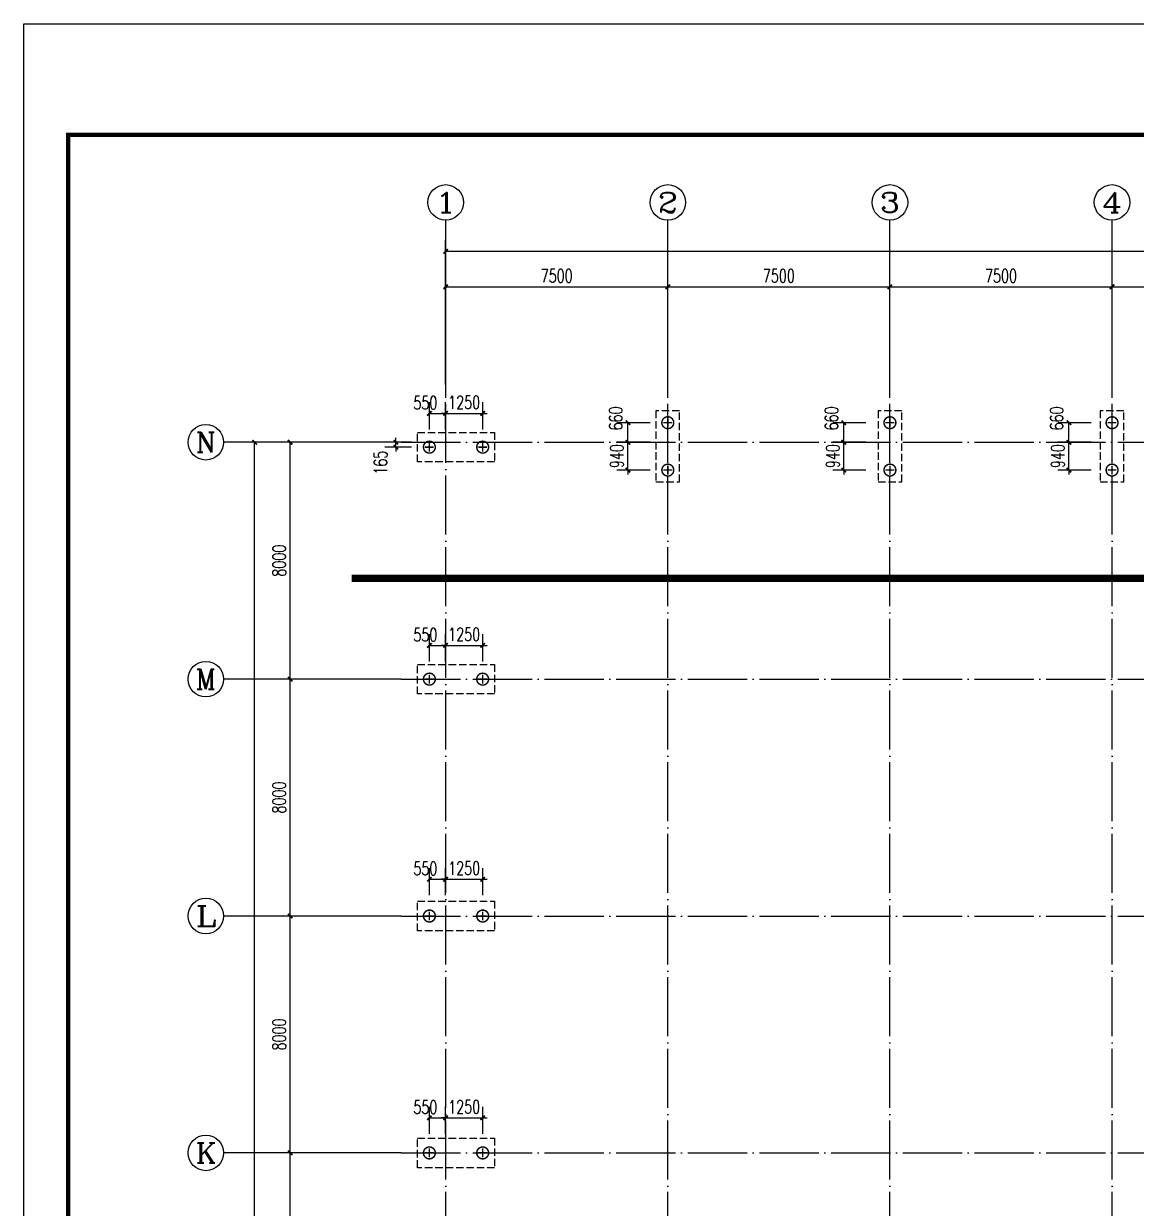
# Model space of a CAD drawing. Extents: x 14475413 to 15955882, y -732572 to -282951.
# Drawn here: x 14558155 to 14595721, y -506607 to -466600 of the extents above; entities that cross this region are included whole.
import ezdxf
from ezdxf.enums import TextEntityAlignment as Align

# ---------------------------------------------------------------- set-up
doc = ezdxf.new("R2010")
doc.units = 0
doc.header["$LTSCALE"] = 1000
doc.header["$MEASUREMENT"] = 0
for name, pattern in [('DASH', [0.35, 0.25, -0.1]), ('DOTE', [2.42, 2, -0.2, 0.02, -0.2]), ('Z', [36, 30, -2.5, 1, -2.5])]:
    doc.linetypes.add(name, pattern=pattern)
for name, color, linetype in [('1507', 6, 'Continuous'), ('3T_WOOD', 21, 'Continuous'), ('AXIS', 3, 'Continuous'), ('AXIS_TEXT', 7, 'Continuous'), ('DOTE', 1, 'DOTE'), ('GRID', 253, 'Z'), ('PUB_DIM', 3, 'Continuous'), ('TK', 4, 'Continuous')]:
    doc.layers.add(name, color=color, linetype=linetype)
doc.styles.add('_TCH_AXIS', font='COMPLEX', dxfattribs={"bigfont": 'GBCBIG'})
doc.styles.add('_TCH_DIM_T3', font='SIMPLEX', dxfattribs={"width": 0.705882, "bigfont": 'GBCBIG'})
doc.styles.add('COMPLEX', font='COMPLEX')
doc.dimstyles.new('_TCH_ARCH&&150', dxfattribs={"dimtxt": 446.25, "dimasz": 150, "dimexe": 375, "dimexo": 450, "dimgap": 150, "dimtad": 1, "dimdec": 0, "dimzin": 0, "dimdsep": 46, "dimtxsty": '_TCH_DIM_T3', "dimblk": 'ARCHTICK', "dimcen": 0.09, "dimclrt": 7, "dimazin": 2, "dimtfac": 1, "dimtdec": 0, "dimtix": 1, "dimtmove": 2, "dimatfit": 3, "dimfxl": 0, "dimtolj": 1, "dimtzin": 0, "dimarcsym": 0})

# ---------------------------------------------------------------- blocks, each defined once
blk = doc.blocks.new('GeYuanFrame_40637263', base_point=(20.09, 4.53))
at = {"layer": 'TK'}
blk.add_lwpolyline([(20.09, 4.53), (20.09, 598.53), (1071.09, 598.53), (1071.09, 4.53)], close=True, dxfattribs=at)
at = {"layer": 'TK', "const_width": 1}
blk.add_lwpolyline([(45.09, 588.53), (1061.09, 588.53), (1061.09, 14.53), (45.09, 14.53)], close=True, dxfattribs=at)
blk = doc.blocks.new('_AXISO')
blk.add_circle((0, 0), 0.5)
at = {"layer": 'AXIS_TEXT', "style": 'COMPLEX', "width": 1.041667}
blk.add_attdef('A', text='', height=0.56, dxfattribs=at).set_placement((-0.25, -0.28), (0.25, -0.28), align=Align.FIT)
blk = doc.blocks.new('_ArchTick')
at = {"color": 0, "linetype": 'ByBlock', "const_width": 0.4}
blk.add_lwpolyline([(-0.5, -0.5), (0.5, 0.5)], dxfattribs=at)
blk = doc.blocks.new('*D1550')
at = {"layer": 'AXIS', "color": 0, "lineweight": -2}
for p, q in [((14570452, -480736), (14565577, -480736)), ((14565952, -576736), (14565952, -480736)), ((14570452, -576736), (14565577, -576736))]:
    blk.add_line(p, q, dxfattribs=at)
at = {"layer": 'Defpoints', "color": 0}
for p in [(14565952, -480736), (14570902, -480736), (14570902, -576736)]:
    blk.add_point(p, dxfattribs=at)
at = {"layer": 'AXIS', "color": 0, "lineweight": -2, "xscale": 150, "yscale": 150, "zscale": 150}
for p, rotation in [((14565952, -480736), 90), ((14565952, -576736), 270)]:
    blk.add_blockref('_ArchTick', p, dxfattribs=dict(at, rotation=rotation))
at = {"layer": 'AXIS', "color": 7, "insert": (14565579, -528736), "char_height": 446.2, "attachment_point": 5, "rotation": 90, "style": '_TCH_DIM_T3'}
blk.add_mtext('\\A1;96000', dxfattribs=at)
blk = doc.blocks.new('*D1559')
at = {"layer": 'AXIS', "color": 0, "lineweight": -2}
for p, q in [((14570452, -504736), (14566777, -504736)), ((14567152, -512736), (14567152, -504736)), ((14570452, -512736), (14566777, -512736))]:
    blk.add_line(p, q, dxfattribs=at)
at = {"layer": 'Defpoints', "color": 0}
for p in [(14567152, -504736), (14570902, -504736), (14570902, -512736)]:
    blk.add_point(p, dxfattribs=at)
at = {"layer": 'AXIS', "color": 0, "lineweight": -2, "xscale": 150, "yscale": 150, "zscale": 150}
for p, rotation in [((14567152, -504736), 90), ((14567152, -512736), 270)]:
    blk.add_blockref('_ArchTick', p, dxfattribs=dict(at, rotation=rotation))
at = {"layer": 'AXIS', "color": 7, "insert": (14566779, -508736), "char_height": 446.2, "attachment_point": 5, "rotation": 90, "style": '_TCH_DIM_T3'}
blk.add_mtext('\\A1;8000', dxfattribs=at)
blk = doc.blocks.new('*D1560')
at = {"layer": 'AXIS', "color": 0, "lineweight": -2}
for p, q in [((14570452, -496736), (14566777, -496736)), ((14567152, -504736), (14567152, -496736)), ((14570452, -504736), (14566777, -504736))]:
    blk.add_line(p, q, dxfattribs=at)
at = {"layer": 'Defpoints', "color": 0}
for p in [(14567152, -496736), (14570902, -496736), (14570902, -504736)]:
    blk.add_point(p, dxfattribs=at)
at = {"layer": 'AXIS', "color": 0, "lineweight": -2, "xscale": 150, "yscale": 150, "zscale": 150}
for p, rotation in [((14567152, -496736), 90), ((14567152, -504736), 270)]:
    blk.add_blockref('_ArchTick', p, dxfattribs=dict(at, rotation=rotation))
at = {"layer": 'AXIS', "color": 7, "insert": (14566779, -500736), "char_height": 446.2, "attachment_point": 5, "rotation": 90, "style": '_TCH_DIM_T3'}
blk.add_mtext('\\A1;8000', dxfattribs=at)
blk = doc.blocks.new('*D1561')
at = {"layer": 'AXIS', "color": 0, "lineweight": -2}
for p, q in [((14570452, -488736), (14566777, -488736)), ((14567152, -496736), (14567152, -488736)), ((14570452, -496736), (14566777, -496736))]:
    blk.add_line(p, q, dxfattribs=at)
at = {"layer": 'Defpoints', "color": 0}
for p in [(14567152, -488736), (14570902, -488736), (14570902, -496736)]:
    blk.add_point(p, dxfattribs=at)
at = {"layer": 'AXIS', "color": 0, "lineweight": -2, "xscale": 150, "yscale": 150, "zscale": 150}
for p, rotation in [((14567152, -488736), 90), ((14567152, -496736), 270)]:
    blk.add_blockref('_ArchTick', p, dxfattribs=dict(at, rotation=rotation))
at = {"layer": 'AXIS', "color": 7, "insert": (14566779, -492736), "char_height": 446.2, "attachment_point": 5, "rotation": 90, "style": '_TCH_DIM_T3'}
blk.add_mtext('\\A1;8000', dxfattribs=at)
blk = doc.blocks.new('*D1562')
at = {"layer": 'AXIS', "color": 0, "lineweight": -2}
for p, q in [((14570452, -480736), (14566777, -480736)), ((14567152, -488736), (14567152, -480736)), ((14570452, -488736), (14566777, -488736))]:
    blk.add_line(p, q, dxfattribs=at)
at = {"layer": 'Defpoints', "color": 0}
for p in [(14567152, -480736), (14570902, -480736), (14570902, -488736)]:
    blk.add_point(p, dxfattribs=at)
at = {"layer": 'AXIS', "color": 0, "lineweight": -2, "xscale": 150, "yscale": 150, "zscale": 150}
for p, rotation in [((14567152, -480736), 90), ((14567152, -488736), 270)]:
    blk.add_blockref('_ArchTick', p, dxfattribs=dict(at, rotation=rotation))
at = {"layer": 'AXIS', "color": 7, "insert": (14566779, -484736), "char_height": 446.2, "attachment_point": 5, "rotation": 90, "style": '_TCH_DIM_T3'}
blk.add_mtext('\\A1;8000', dxfattribs=at)
blk = doc.blocks.new('*D1585')
at = {"layer": 'AXIS', "color": 0, "lineweight": -2}
for p, q in [((14572402, -478786), (14572402, -473911)), ((14632402, -478786), (14632402, -473911)), ((14572402, -474286), (14632402, -474286))]:
    blk.add_line(p, q, dxfattribs=at)
at = {"layer": 'Defpoints', "color": 0}
for p in [(14632402, -474286), (14572402, -479236), (14632402, -479236)]:
    blk.add_point(p, dxfattribs=at)
at = {"layer": 'AXIS', "color": 0, "lineweight": -2, "xscale": 150, "yscale": 150, "zscale": 150, "rotation": 180}
blk.add_blockref('_ArchTick', (14572402, -474286), dxfattribs=at)
at = {"layer": 'AXIS', "color": 0, "lineweight": -2, "xscale": 150, "yscale": 150, "zscale": 150}
blk.add_blockref('_ArchTick', (14632402, -474286), dxfattribs=at)
at = {"layer": 'AXIS', "color": 7, "insert": (14602402, -473913), "char_height": 446.2, "attachment_point": 5, "style": '_TCH_DIM_T3'}
blk.add_mtext('\\A1;60000', dxfattribs=at)
blk = doc.blocks.new('*D1586')
at = {"layer": 'AXIS', "color": 0, "lineweight": -2}
for p, q in [((14572402, -478786), (14572402, -475111)), ((14579902, -478786), (14579902, -475111)), ((14572402, -475486), (14579902, -475486))]:
    blk.add_line(p, q, dxfattribs=at)
at = {"layer": 'Defpoints', "color": 0}
for p in [(14579902, -475486), (14572402, -479236), (14579902, -479236)]:
    blk.add_point(p, dxfattribs=at)
at = {"layer": 'AXIS', "color": 0, "lineweight": -2, "xscale": 150, "yscale": 150, "zscale": 150, "rotation": 180}
blk.add_blockref('_ArchTick', (14572402, -475486), dxfattribs=at)
at = {"layer": 'AXIS', "color": 0, "lineweight": -2, "xscale": 150, "yscale": 150, "zscale": 150}
blk.add_blockref('_ArchTick', (14579902, -475486), dxfattribs=at)
at = {"layer": 'AXIS', "color": 7, "insert": (14576152, -475113), "char_height": 446.2, "attachment_point": 5, "style": '_TCH_DIM_T3'}
blk.add_mtext('\\A1;7500', dxfattribs=at)
blk = doc.blocks.new('*D1587')
at = {"layer": 'AXIS', "color": 0, "lineweight": -2}
for p, q in [((14579902, -478786), (14579902, -475111)), ((14587402, -478786), (14587402, -475111)), ((14579902, -475486), (14587402, -475486))]:
    blk.add_line(p, q, dxfattribs=at)
at = {"layer": 'Defpoints', "color": 0}
for p in [(14587402, -475486), (14579902, -479236), (14587402, -479236)]:
    blk.add_point(p, dxfattribs=at)
at = {"layer": 'AXIS', "color": 0, "lineweight": -2, "xscale": 150, "yscale": 150, "zscale": 150, "rotation": 180}
blk.add_blockref('_ArchTick', (14579902, -475486), dxfattribs=at)
at = {"layer": 'AXIS', "color": 0, "lineweight": -2, "xscale": 150, "yscale": 150, "zscale": 150}
blk.add_blockref('_ArchTick', (14587402, -475486), dxfattribs=at)
at = {"layer": 'AXIS', "color": 7, "insert": (14583652, -475113), "char_height": 446.2, "attachment_point": 5, "style": '_TCH_DIM_T3'}
blk.add_mtext('\\A1;7500', dxfattribs=at)
blk = doc.blocks.new('*D1588')
at = {"layer": 'AXIS', "color": 0, "lineweight": -2}
for p, q in [((14587402, -478786), (14587402, -475111)), ((14594902, -478786), (14594902, -475111)), ((14587402, -475486), (14594902, -475486))]:
    blk.add_line(p, q, dxfattribs=at)
at = {"layer": 'Defpoints', "color": 0}
for p in [(14594902, -475486), (14587402, -479236), (14594902, -479236)]:
    blk.add_point(p, dxfattribs=at)
at = {"layer": 'AXIS', "color": 0, "lineweight": -2, "xscale": 150, "yscale": 150, "zscale": 150, "rotation": 180}
blk.add_blockref('_ArchTick', (14587402, -475486), dxfattribs=at)
at = {"layer": 'AXIS', "color": 0, "lineweight": -2, "xscale": 150, "yscale": 150, "zscale": 150}
blk.add_blockref('_ArchTick', (14594902, -475486), dxfattribs=at)
at = {"layer": 'AXIS', "color": 7, "insert": (14591152, -475113), "char_height": 446.2, "attachment_point": 5, "style": '_TCH_DIM_T3'}
blk.add_mtext('\\A1;7500', dxfattribs=at)
blk = doc.blocks.new('*D1589')
at = {"layer": 'AXIS', "color": 0, "lineweight": -2}
for p, q in [((14594902, -478786), (14594902, -475111)), ((14602402, -478786), (14602402, -475111)), ((14594902, -475486), (14602402, -475486))]:
    blk.add_line(p, q, dxfattribs=at)
at = {"layer": 'Defpoints', "color": 0}
for p in [(14602402, -475486), (14594902, -479236), (14602402, -479236)]:
    blk.add_point(p, dxfattribs=at)
at = {"layer": 'AXIS', "color": 0, "lineweight": -2, "xscale": 150, "yscale": 150, "zscale": 150, "rotation": 180}
blk.add_blockref('_ArchTick', (14594902, -475486), dxfattribs=at)
at = {"layer": 'AXIS', "color": 0, "lineweight": -2, "xscale": 150, "yscale": 150, "zscale": 150}
blk.add_blockref('_ArchTick', (14602402, -475486), dxfattribs=at)
at = {"layer": 'AXIS', "color": 7, "insert": (14598652, -475113), "char_height": 446.2, "attachment_point": 5, "style": '_TCH_DIM_T3'}
blk.add_mtext('\\A1;7500', dxfattribs=at)
blk = doc.blocks.new('*D1594')
at = {"layer": 'Defpoints', "color": 0}
for p in [(14572402, -479761), (14571852, -480751), (14572402, -480751)]:
    blk.add_point(p, dxfattribs=at)
at = {"layer": 'PUB_DIM', "color": 0, "lineweight": -2}
for p, q in [((14571852, -480301), (14571852, -479386)), ((14572402, -480301), (14572402, -479386)), ((14571852, -479761), (14572402, -479761))]:
    blk.add_line(p, q, dxfattribs=at)
at = {"layer": 'PUB_DIM', "color": 0, "lineweight": -2, "xscale": 150, "yscale": 150, "zscale": 150, "rotation": 180}
blk.add_blockref('_ArchTick', (14571852, -479761), dxfattribs=at)
at = {"layer": 'PUB_DIM', "color": 0, "lineweight": -2, "xscale": 150, "yscale": 150, "zscale": 150}
blk.add_blockref('_ArchTick', (14572402, -479761), dxfattribs=at)
at = {"layer": 'PUB_DIM', "color": 7, "insert": (14571717, -479400), "char_height": 446.2, "attachment_point": 5, "style": '_TCH_DIM_T3'}
blk.add_mtext('\\A1;550', dxfattribs=at)
blk = doc.blocks.new('*D1595')
at = {"layer": 'Defpoints', "color": 0}
for p in [(14573652, -479761), (14572402, -480751), (14573652, -480751)]:
    blk.add_point(p, dxfattribs=at)
at = {"layer": 'PUB_DIM', "color": 0, "lineweight": -2}
for p, q in [((14572402, -480301), (14572402, -479386)), ((14573652, -480301), (14573652, -479386)), ((14572402, -479761), (14572252, -479761)), ((14572402, -479761), (14573652, -479761)), ((14573652, -479761), (14573802, -479761))]:
    blk.add_line(p, q, dxfattribs=at)
at = {"layer": 'PUB_DIM', "color": 0, "lineweight": -2, "xscale": 150, "yscale": 150, "zscale": 150}
blk.add_blockref('_ArchTick', (14572402, -479761), dxfattribs=at)
at = {"layer": 'PUB_DIM', "color": 0, "lineweight": -2, "xscale": 150, "yscale": 150, "zscale": 150, "rotation": 180}
blk.add_blockref('_ArchTick', (14573652, -479761), dxfattribs=at)
at = {"layer": 'PUB_DIM', "color": 7, "insert": (14573027, -479388), "char_height": 446.2, "attachment_point": 5, "style": '_TCH_DIM_T3'}
blk.add_mtext('\\A1;1250', dxfattribs=at)
blk = doc.blocks.new('*D1596')
at = {"layer": 'Defpoints', "color": 0}
for p in [(14570721, -480736), (14571702, -480736), (14571702, -480901)]:
    blk.add_point(p, dxfattribs=at)
at = {"layer": 'PUB_DIM', "color": 0, "lineweight": -2}
for p, q in [((14571252, -480736), (14570346, -480736)), ((14570721, -480736), (14570721, -480586)), ((14570721, -480901), (14570721, -480736)), ((14571252, -480901), (14570346, -480901)), ((14570721, -480901), (14570721, -481051))]:
    blk.add_line(p, q, dxfattribs=at)
at = {"layer": 'PUB_DIM', "color": 0, "lineweight": -2, "xscale": 150, "yscale": 150, "zscale": 150}
for p, rotation in [((14570721, -480736), 270), ((14570721, -480901), 90)]:
    blk.add_blockref('_ArchTick', p, dxfattribs=dict(at, rotation=rotation))
at = {"layer": 'PUB_DIM', "color": 7, "insert": (14570204, -481426), "char_height": 446.2, "attachment_point": 5, "rotation": 90, "style": '_TCH_DIM_T3'}
blk.add_mtext('\\A1;165', dxfattribs=at)
blk = doc.blocks.new('*D1597')
at = {"layer": 'Defpoints', "color": 0}
for p in [(14572402, -487596), (14571852, -488586), (14572402, -488586)]:
    blk.add_point(p, dxfattribs=at)
at = {"layer": 'PUB_DIM', "color": 0, "lineweight": -2}
for p, q in [((14571852, -488136), (14571852, -487221)), ((14572402, -488136), (14572402, -487221)), ((14571852, -487596), (14572402, -487596))]:
    blk.add_line(p, q, dxfattribs=at)
at = {"layer": 'PUB_DIM', "color": 0, "lineweight": -2, "xscale": 150, "yscale": 150, "zscale": 150, "rotation": 180}
blk.add_blockref('_ArchTick', (14571852, -487596), dxfattribs=at)
at = {"layer": 'PUB_DIM', "color": 0, "lineweight": -2, "xscale": 150, "yscale": 150, "zscale": 150}
blk.add_blockref('_ArchTick', (14572402, -487596), dxfattribs=at)
at = {"layer": 'PUB_DIM', "color": 7, "insert": (14571717, -487235), "char_height": 446.2, "attachment_point": 5, "style": '_TCH_DIM_T3'}
blk.add_mtext('\\A1;550', dxfattribs=at)
blk = doc.blocks.new('*D1598')
at = {"layer": 'Defpoints', "color": 0}
for p in [(14573652, -487596), (14572402, -488586), (14573652, -488586)]:
    blk.add_point(p, dxfattribs=at)
at = {"layer": 'PUB_DIM', "color": 0, "lineweight": -2}
for p, q in [((14572402, -488136), (14572402, -487221)), ((14573652, -488136), (14573652, -487221)), ((14572402, -487596), (14572252, -487596)), ((14572402, -487596), (14573652, -487596)), ((14573652, -487596), (14573802, -487596))]:
    blk.add_line(p, q, dxfattribs=at)
at = {"layer": 'PUB_DIM', "color": 0, "lineweight": -2, "xscale": 150, "yscale": 150, "zscale": 150}
blk.add_blockref('_ArchTick', (14572402, -487596), dxfattribs=at)
at = {"layer": 'PUB_DIM', "color": 0, "lineweight": -2, "xscale": 150, "yscale": 150, "zscale": 150, "rotation": 180}
blk.add_blockref('_ArchTick', (14573652, -487596), dxfattribs=at)
at = {"layer": 'PUB_DIM', "color": 7, "insert": (14573027, -487223), "char_height": 446.2, "attachment_point": 5, "style": '_TCH_DIM_T3'}
blk.add_mtext('\\A1;1250', dxfattribs=at)
blk = doc.blocks.new('*D1599')
at = {"layer": 'Defpoints', "color": 0}
for p in [(14572402, -495494), (14571852, -496483), (14572402, -496483)]:
    blk.add_point(p, dxfattribs=at)
at = {"layer": 'PUB_DIM', "color": 0, "lineweight": -2}
for p, q in [((14571852, -496033), (14571852, -495119)), ((14572402, -496033), (14572402, -495119)), ((14571852, -495494), (14572402, -495494))]:
    blk.add_line(p, q, dxfattribs=at)
at = {"layer": 'PUB_DIM', "color": 0, "lineweight": -2, "xscale": 150, "yscale": 150, "zscale": 150, "rotation": 180}
blk.add_blockref('_ArchTick', (14571852, -495494), dxfattribs=at)
at = {"layer": 'PUB_DIM', "color": 0, "lineweight": -2, "xscale": 150, "yscale": 150, "zscale": 150}
blk.add_blockref('_ArchTick', (14572402, -495494), dxfattribs=at)
at = {"layer": 'PUB_DIM', "color": 7, "insert": (14571717, -495133), "char_height": 446.2, "attachment_point": 5, "style": '_TCH_DIM_T3'}
blk.add_mtext('\\A1;550', dxfattribs=at)
blk = doc.blocks.new('*D1600')
at = {"layer": 'Defpoints', "color": 0}
for p in [(14573652, -495494), (14572402, -496483), (14573652, -496483)]:
    blk.add_point(p, dxfattribs=at)
at = {"layer": 'PUB_DIM', "color": 0, "lineweight": -2}
for p, q in [((14572402, -496033), (14572402, -495119)), ((14573652, -496033), (14573652, -495119)), ((14572402, -495494), (14572252, -495494)), ((14572402, -495494), (14573652, -495494)), ((14573652, -495494), (14573802, -495494))]:
    blk.add_line(p, q, dxfattribs=at)
at = {"layer": 'PUB_DIM', "color": 0, "lineweight": -2, "xscale": 150, "yscale": 150, "zscale": 150}
blk.add_blockref('_ArchTick', (14572402, -495494), dxfattribs=at)
at = {"layer": 'PUB_DIM', "color": 0, "lineweight": -2, "xscale": 150, "yscale": 150, "zscale": 150, "rotation": 180}
blk.add_blockref('_ArchTick', (14573652, -495494), dxfattribs=at)
at = {"layer": 'PUB_DIM', "color": 7, "insert": (14573027, -495121), "char_height": 446.2, "attachment_point": 5, "style": '_TCH_DIM_T3'}
blk.add_mtext('\\A1;1250', dxfattribs=at)
blk = doc.blocks.new('*D1601')
at = {"layer": 'Defpoints', "color": 0}
for p in [(14572402, -503552), (14571852, -504541), (14572402, -504541)]:
    blk.add_point(p, dxfattribs=at)
at = {"layer": 'PUB_DIM', "color": 0, "lineweight": -2}
for p, q in [((14571852, -504091), (14571852, -503177)), ((14572402, -504091), (14572402, -503177)), ((14571852, -503552), (14572402, -503552))]:
    blk.add_line(p, q, dxfattribs=at)
at = {"layer": 'PUB_DIM', "color": 0, "lineweight": -2, "xscale": 150, "yscale": 150, "zscale": 150, "rotation": 180}
blk.add_blockref('_ArchTick', (14571852, -503552), dxfattribs=at)
at = {"layer": 'PUB_DIM', "color": 0, "lineweight": -2, "xscale": 150, "yscale": 150, "zscale": 150}
blk.add_blockref('_ArchTick', (14572402, -503552), dxfattribs=at)
at = {"layer": 'PUB_DIM', "color": 7, "insert": (14571717, -503191), "char_height": 446.2, "attachment_point": 5, "style": '_TCH_DIM_T3'}
blk.add_mtext('\\A1;550', dxfattribs=at)
blk = doc.blocks.new('*D1602')
at = {"layer": 'Defpoints', "color": 0}
for p in [(14573652, -503552), (14572402, -504541), (14573652, -504541)]:
    blk.add_point(p, dxfattribs=at)
at = {"layer": 'PUB_DIM', "color": 0, "lineweight": -2}
for p, q in [((14572402, -504091), (14572402, -503177)), ((14573652, -504091), (14573652, -503177)), ((14572402, -503552), (14572252, -503552)), ((14572402, -503552), (14573652, -503552)), ((14573652, -503552), (14573802, -503552))]:
    blk.add_line(p, q, dxfattribs=at)
at = {"layer": 'PUB_DIM', "color": 0, "lineweight": -2, "xscale": 150, "yscale": 150, "zscale": 150}
blk.add_blockref('_ArchTick', (14572402, -503552), dxfattribs=at)
at = {"layer": 'PUB_DIM', "color": 0, "lineweight": -2, "xscale": 150, "yscale": 150, "zscale": 150, "rotation": 180}
blk.add_blockref('_ArchTick', (14573652, -503552), dxfattribs=at)
at = {"layer": 'PUB_DIM', "color": 7, "insert": (14573027, -503179), "char_height": 446.2, "attachment_point": 5, "style": '_TCH_DIM_T3'}
blk.add_mtext('\\A1;1250', dxfattribs=at)
blk = doc.blocks.new('*D1678')
at = {"layer": 'Defpoints', "color": 0}
for p in [(14578558, -480076), (14579752, -480076), (14579752, -480736)]:
    blk.add_point(p, dxfattribs=at)
at = {"layer": 'PUB_DIM', "color": 0, "lineweight": -2}
for p, q in [((14579302, -480076), (14578183, -480076)), ((14578558, -480736), (14578558, -480076)), ((14579302, -480736), (14578183, -480736))]:
    blk.add_line(p, q, dxfattribs=at)
at = {"layer": 'PUB_DIM', "color": 0, "lineweight": -2, "xscale": 150, "yscale": 150, "zscale": 150}
for p, rotation in [((14578558, -480076), 90), ((14578558, -480736), 270)]:
    blk.add_blockref('_ArchTick', p, dxfattribs=dict(at, rotation=rotation))
at = {"layer": 'PUB_DIM', "color": 7, "insert": (14578143, -479930), "char_height": 446.2, "attachment_point": 5, "rotation": 90, "style": '_TCH_DIM_T3'}
blk.add_mtext('\\A1;660', dxfattribs=at)
blk = doc.blocks.new('*D1679')
at = {"layer": 'Defpoints', "color": 0}
for p in [(14578558, -480736), (14579752, -480736), (14579752, -481676)]:
    blk.add_point(p, dxfattribs=at)
at = {"layer": 'PUB_DIM', "color": 0, "lineweight": -2}
for p, q in [((14579302, -480736), (14578183, -480736)), ((14578558, -480736), (14578558, -480586)), ((14578558, -481676), (14578558, -480736)), ((14579302, -481676), (14578183, -481676)), ((14578558, -481676), (14578558, -481826))]:
    blk.add_line(p, q, dxfattribs=at)
at = {"layer": 'PUB_DIM', "color": 0, "lineweight": -2, "xscale": 150, "yscale": 150, "zscale": 150}
for p, rotation in [((14578558, -480736), 270), ((14578558, -481676), 90)]:
    blk.add_blockref('_ArchTick', p, dxfattribs=dict(at, rotation=rotation))
at = {"layer": 'PUB_DIM', "color": 7, "insert": (14578185, -481206), "char_height": 446.2, "attachment_point": 5, "rotation": 90, "style": '_TCH_DIM_T3'}
blk.add_mtext('\\A1;940', dxfattribs=at)
blk = doc.blocks.new('*D1680')
at = {"layer": 'Defpoints', "color": 0}
for p in [(14585844, -480076), (14587038, -480076), (14587038, -480736)]:
    blk.add_point(p, dxfattribs=at)
at = {"layer": 'PUB_DIM', "color": 0, "lineweight": -2}
for p, q in [((14586588, -480076), (14585469, -480076)), ((14585844, -480736), (14585844, -480076)), ((14586588, -480736), (14585469, -480736))]:
    blk.add_line(p, q, dxfattribs=at)
at = {"layer": 'PUB_DIM', "color": 0, "lineweight": -2, "xscale": 150, "yscale": 150, "zscale": 150}
for p, rotation in [((14585844, -480076), 90), ((14585844, -480736), 270)]:
    blk.add_blockref('_ArchTick', p, dxfattribs=dict(at, rotation=rotation))
at = {"layer": 'PUB_DIM', "color": 7, "insert": (14585429, -479930), "char_height": 446.2, "attachment_point": 5, "rotation": 90, "style": '_TCH_DIM_T3'}
blk.add_mtext('\\A1;660', dxfattribs=at)
blk = doc.blocks.new('*D1681')
at = {"layer": 'Defpoints', "color": 0}
for p in [(14585844, -480736), (14587038, -480736), (14587038, -481676)]:
    blk.add_point(p, dxfattribs=at)
at = {"layer": 'PUB_DIM', "color": 0, "lineweight": -2}
for p, q in [((14586588, -480736), (14585469, -480736)), ((14585844, -480736), (14585844, -480586)), ((14585844, -481676), (14585844, -480736)), ((14586588, -481676), (14585469, -481676)), ((14585844, -481676), (14585844, -481826))]:
    blk.add_line(p, q, dxfattribs=at)
at = {"layer": 'PUB_DIM', "color": 0, "lineweight": -2, "xscale": 150, "yscale": 150, "zscale": 150}
for p, rotation in [((14585844, -480736), 270), ((14585844, -481676), 90)]:
    blk.add_blockref('_ArchTick', p, dxfattribs=dict(at, rotation=rotation))
at = {"layer": 'PUB_DIM', "color": 7, "insert": (14585471, -481206), "char_height": 446.2, "attachment_point": 5, "rotation": 90, "style": '_TCH_DIM_T3'}
blk.add_mtext('\\A1;940', dxfattribs=at)
blk = doc.blocks.new('*D1682')
at = {"layer": 'Defpoints', "color": 0}
for p in [(14593448, -480076), (14594642, -480076), (14594642, -480736)]:
    blk.add_point(p, dxfattribs=at)
at = {"layer": 'PUB_DIM', "color": 0, "lineweight": -2}
for p, q in [((14594192, -480076), (14593073, -480076)), ((14593448, -480736), (14593448, -480076)), ((14594192, -480736), (14593073, -480736))]:
    blk.add_line(p, q, dxfattribs=at)
at = {"layer": 'PUB_DIM', "color": 0, "lineweight": -2, "xscale": 150, "yscale": 150, "zscale": 150}
for p, rotation in [((14593448, -480076), 90), ((14593448, -480736), 270)]:
    blk.add_blockref('_ArchTick', p, dxfattribs=dict(at, rotation=rotation))
at = {"layer": 'PUB_DIM', "color": 7, "insert": (14593032, -479930), "char_height": 446.2, "attachment_point": 5, "rotation": 90, "style": '_TCH_DIM_T3'}
blk.add_mtext('\\A1;660', dxfattribs=at)
blk = doc.blocks.new('*D1683')
at = {"layer": 'Defpoints', "color": 0}
for p in [(14593448, -480736), (14594642, -480736), (14594642, -481676)]:
    blk.add_point(p, dxfattribs=at)
at = {"layer": 'PUB_DIM', "color": 0, "lineweight": -2}
for p, q in [((14594192, -480736), (14593073, -480736)), ((14593448, -480736), (14593448, -480586)), ((14593448, -481676), (14593448, -480736)), ((14594192, -481676), (14593073, -481676)), ((14593448, -481676), (14593448, -481826))]:
    blk.add_line(p, q, dxfattribs=at)
at = {"layer": 'PUB_DIM', "color": 0, "lineweight": -2, "xscale": 150, "yscale": 150, "zscale": 150}
for p, rotation in [((14593448, -480736), 270), ((14593448, -481676), 90)]:
    blk.add_blockref('_ArchTick', p, dxfattribs=dict(at, rotation=rotation))
at = {"layer": 'PUB_DIM', "color": 7, "insert": (14593075, -481206), "char_height": 446.2, "attachment_point": 5, "rotation": 90, "style": '_TCH_DIM_T3'}
blk.add_mtext('\\A1;940', dxfattribs=at)

msp = doc.modelspace()

# ---------------------------------------------------------------- linework, layer by layer
at = {"layer": '1507', "color": 6, "linetype": 'DASH', "const_width": 50}
for points in [[(14580102.4, -480075.7, 1), (14579702.4, -480075.7, 1)], [(14587602.4, -480075.7, 1), (14587202.4, -480075.7, 1)], [(14595102.4, -480075.7, 1), (14594702.4, -480075.7, 1)], [(14572052.4, -480900.7, 1), (14571652.4, -480900.7, 1)], [(14573852.4, -480900.7, 1), (14573452.4, -480900.7, 1)], [(14580102.4, -481675.7, 1), (14579702.4, -481675.7, 1)], [(14587602.4, -481675.7, 1), (14587202.4, -481675.7, 1)], [(14595102.4, -481675.7, 1), (14594702.4, -481675.7, 1)], [(14572052.4, -488735.7, 1), (14571652.4, -488735.7, 1)], [(14573852.4, -488735.7, 1), (14573452.4, -488735.7, 1)], [(14572052.4, -496735.7, 1), (14571652.4, -496735.7, 1)], [(14573852.4, -496735.7, 1), (14573452.4, -496735.7, 1)], [(14572052.4, -504735.7, 1), (14571652.4, -504735.7, 1)], [(14573852.4, -504735.7, 1), (14573452.4, -504735.7, 1)]]:
    msp.add_lwpolyline(points, format="xyb", close=True, dxfattribs=at)
for points in [[(14580052.4, -480075.7), (14579752.4, -480075.7)], [(14579902.4, -479925.7), (14579902.4, -480225.7)], [(14587552.4, -480075.7), (14587252.4, -480075.7)], [(14587402.4, -479925.7), (14587402.4, -480225.7)], [(14595052.4, -480075.7), (14594752.4, -480075.7)], [(14594902.4, -479925.7), (14594902.4, -480225.7)], [(14572002.4, -480900.7), (14571702.4, -480900.7)], [(14571852.4, -480750.7), (14571852.4, -481050.7)], [(14573802.4, -480900.7), (14573502.4, -480900.7)], [(14573652.4, -480750.7), (14573652.4, -481050.7)], [(14580052.4, -481675.7), (14579752.4, -481675.7)], [(14579902.4, -481525.7), (14579902.4, -481825.7)], [(14587552.4, -481675.7), (14587252.4, -481675.7)], [(14587402.4, -481525.7), (14587402.4, -481825.7)], [(14595052.4, -481675.7), (14594752.4, -481675.7)], [(14594902.4, -481525.7), (14594902.4, -481825.7)], [(14572002.4, -488735.7), (14571702.4, -488735.7)], [(14571852.4, -488585.7), (14571852.4, -488885.7)], [(14573802.4, -488735.7), (14573502.4, -488735.7)], [(14573652.4, -488585.7), (14573652.4, -488885.7)], [(14572002.4, -496735.7), (14571702.4, -496735.7)], [(14571852.4, -496585.7), (14571852.4, -496885.7)], [(14573802.4, -496735.7), (14573502.4, -496735.7)], [(14573652.4, -496585.7), (14573652.4, -496885.7)], [(14572002.4, -504735.7), (14571702.4, -504735.7)], [(14571852.4, -504585.7), (14571852.4, -504885.7)], [(14573802.4, -504735.7), (14573502.4, -504735.7)], [(14573652.4, -504585.7), (14573652.4, -504885.7)]]:
    msp.add_lwpolyline(points, dxfattribs=at)
at = {"layer": '3T_WOOD', "linetype": 'DASH', "ltscale": 4, "const_width": 250}
msp.add_lwpolyline([(14569233.3, -485335.6), (14634328.2, -485335.6)], dxfattribs=at)
at = {"layer": 'AXIS'}
for p, q in [((14572402.4, -479235.7), (14572402.4, -473235.7)), ((14579902.4, -479235.7), (14579902.4, -473235.7)), ((14587402.4, -479235.7), (14587402.4, -473235.7)), ((14594902.4, -479235.7), (14594902.4, -473235.7)), ((14570902.4, -480735.7), (14564902.4, -480735.7)), ((14570902.4, -488735.7), (14564902.4, -488735.7)), ((14570902.4, -496735.7), (14564902.4, -496735.7)), ((14570902.4, -504735.7), (14564902.4, -504735.7))]:
    msp.add_line(p, q, dxfattribs=at)
at = {"layer": 'DOTE'}
for p, q in [((14572402.4, -578235.7), (14572402.4, -479235.7)), ((14579902.4, -578235.7), (14579902.4, -479235.7)), ((14587402.4, -578235.7), (14587402.4, -479235.7)), ((14594902.4, -578235.7), (14594902.4, -479235.7)), ((14570902.4, -480735.7), (14633902.4, -480735.7)), ((14570902.4, -488735.7), (14633902.4, -488735.7)), ((14570902.4, -496735.7), (14633902.4, -496735.7)), ((14570902.4, -504735.7), (14633902.4, -504735.7))]:
    msp.add_line(p, q, dxfattribs=at)
at = {"layer": 'GRID', "linetype": 'DASH'}
for p, q in [((14580302.4, -479675.7), (14579502.4, -479675.7)), ((14579502.4, -479675.7), (14579502.4, -482075.7)), ((14580302.4, -482075.7), (14580302.4, -479675.7)), ((14587802.4, -479675.7), (14587002.4, -479675.7)), ((14587002.4, -479675.7), (14587002.4, -482075.7)), ((14587802.4, -482075.7), (14587802.4, -479675.7)), ((14595302.4, -479675.7), (14594502.4, -479675.7)), ((14594502.4, -479675.7), (14594502.4, -482075.7)), ((14595302.4, -482075.7), (14595302.4, -479675.7)), ((14579502.4, -482075.7), (14580302.4, -482075.7)), ((14587002.4, -482075.7), (14587802.4, -482075.7)), ((14594502.4, -482075.7), (14595302.4, -482075.7))]:
    msp.add_line(p, q, dxfattribs=at)
for points in [[(14574052.4, -481400.7), (14571452.4, -481400.7), (14571452.4, -480400.7), (14574052.4, -480400.7), (14574052.4, -481400.7)], [(14574052.4, -489235.7), (14571452.4, -489235.7), (14571452.4, -488235.7), (14574052.4, -488235.7), (14574052.4, -489235.7)], [(14574052.4, -497235.7), (14571452.4, -497235.7), (14571452.4, -496235.7), (14574052.4, -496235.7), (14574052.4, -497235.7)], [(14574052.4, -505235.7), (14571452.4, -505235.7), (14571452.4, -504235.7), (14574052.4, -504235.7), (14574052.4, -505235.7)]]:
    msp.add_lwpolyline(points, dxfattribs=at)

# ---------------------------------------------------------------- block references
at = {"xscale": 150, "yscale": 150, "zscale": 150, "rotation": 270}
msp.add_blockref('GeYuanFrame_40637263', (14558154.7, -466600), dxfattribs=at)
at = {"layer": 'AXIS'}
ref = msp.add_blockref('_AXISO', (14572402.4, -472635.7), dxfattribs=dict(at, xscale=1200, yscale=1200, zscale=1200))
ref.add_attrib('A', '1', dxfattribs={"layer": 'AXIS_TEXT', "ltscale": 0.5, "height": 678.8, "style": '_TCH_AXIS', "width": 2.333333}).set_placement((14572063, -472975.1), (14572741.8, -472975.1), align=Align.FIT)
ref = msp.add_blockref('_AXISO', (14579902.4, -472635.7), dxfattribs=dict(at, xscale=1200, yscale=1200, zscale=1200))
ref.add_attrib('A', '2', dxfattribs={"layer": 'AXIS_TEXT', "ltscale": 0.5, "height": 678.8, "style": '_TCH_AXIS', "width": 1.5}).set_placement((14579563, -472975.1), (14580241.8, -472975.1), align=Align.FIT)
ref = msp.add_blockref('_AXISO', (14587402.4, -472635.7), dxfattribs=dict(at, xscale=1200, yscale=1200, zscale=1200))
ref.add_attrib('A', '3', dxfattribs={"layer": 'AXIS_TEXT', "ltscale": 0.5, "height": 678.8, "style": '_TCH_AXIS', "width": 1.5}).set_placement((14587063, -472975.1), (14587741.8, -472975.1), align=Align.FIT)
ref = msp.add_blockref('_AXISO', (14594902.4, -472635.7), dxfattribs=dict(at, xscale=1200, yscale=1200, zscale=1200))
ref.add_attrib('A', '4', dxfattribs={"layer": 'AXIS_TEXT', "ltscale": 0.5, "height": 678.8, "style": '_TCH_AXIS', "width": 1.3125}).set_placement((14594563, -472975.1), (14595241.8, -472975.1), align=Align.FIT)
ref = msp.add_blockref('_AXISO', (14564302.4, -480735.7), dxfattribs=dict(at, xscale=1200, yscale=1200, zscale=1200))
ref.add_attrib('A', 'N', dxfattribs={"layer": 'AXIS_TEXT', "ltscale": 0.5, "height": 678.8, "style": '_TCH_AXIS', "width": 1.105263}).set_placement((14563963, -481075.1), (14564641.8, -481075.1), align=Align.FIT)
ref = msp.add_blockref('_AXISO', (14564302.4, -488735.7), dxfattribs=dict(at, xscale=1200, yscale=1200, zscale=1200))
ref.add_attrib('A', 'M', dxfattribs={"layer": 'AXIS_TEXT', "ltscale": 0.5, "height": 678.8, "style": '_TCH_AXIS'}).set_placement((14563963, -489075.1), (14564641.8, -489075.1), align=Align.FIT)
ref = msp.add_blockref('_AXISO', (14564302.4, -496735.7), dxfattribs=dict(at, xscale=1200, yscale=1200, zscale=1200))
ref.add_attrib('A', 'L', dxfattribs={"layer": 'AXIS_TEXT', "ltscale": 0.5, "height": 678.8, "style": '_TCH_AXIS', "width": 1.4}).set_placement((14563963, -497075.1), (14564641.8, -497075.1), align=Align.FIT)
ref = msp.add_blockref('_AXISO', (14564302.4, -504735.7), dxfattribs=dict(at, xscale=1200, yscale=1200, zscale=1200))
ref.add_attrib('A', 'K', dxfattribs={"layer": 'AXIS_TEXT', "ltscale": 0.5, "height": 678.8, "style": '_TCH_AXIS', "width": 1.105263}).set_placement((14563963, -505075.1), (14564641.8, -505075.1), align=Align.FIT)

# ---------------------------------------------------------------- dimensions: what is measured, and where the dimension line sits
for p1, p2, distance, text, picture, middle in [((14572402.4, -479235.7), (14632402.4, -479235.7), 4950, '60000', '*D1585', (14602402.4, -473912.6)), ((14572402.4, -479235.7), (14579902.4, -479235.7), 3750, '7500', '*D1586', (14576152.4, -475112.6)), ((14579902.4, -479235.7), (14587402.4, -479235.7), 3750, '7500', '*D1587', (14583652.4, -475112.6)), ((14587402.4, -479235.7), (14594902.4, -479235.7), 3750, '7500', '*D1588', (14591152.4, -475112.6)), ((14594902.4, -479235.7), (14602402.4, -479235.7), 3750, '7500', '*D1589', (14598652.4, -475112.6)), ((14570902.4, -576735.7), (14570902.4, -480735.7), 4950, '96000', '*D1550', (14565579.3, -528735.7)), ((14570902.4, -488735.7), (14570902.4, -480735.7), 3750, '8000', '*D1562', (14566779.3, -484735.7)), ((14570902.4, -496735.7), (14570902.4, -488735.7), 3750, '8000', '*D1561', (14566779.3, -492735.7)), ((14570902.4, -504735.7), (14570902.4, -496735.7), 3750, '8000', '*D1560', (14566779.3, -500735.7)), ((14570902.4, -512735.7), (14570902.4, -504735.7), 3750, '8000', '*D1559', (14566779.3, -508735.7))]:
    dim = msp.add_aligned_dim(p1=p1, p2=p2, distance=distance, text=text, dimstyle='_TCH_ARCH&&150', dxfattribs=at)
    dim.commit()
    dim.dimension.update_dxf_attribs({"geometry": picture, "text_midpoint": middle})
at = {"layer": 'PUB_DIM'}
for base, p1, p2, angle, text, picture, middle in [((14572402.4, -479761.3), (14571852.4, -480750.7), (14572402.4, -480750.7), 0, '550', '*D1594', (14571716.6, -479400.2)), ((14578558.3, -480075.7), (14579752.4, -480735.7), (14579752.4, -480075.7), 90, '660', '*D1678', (14578142.9, -479930.1)), ((14585844, -480075.7), (14587038.1, -480735.7), (14587038.1, -480075.7), 90, '660', '*D1680', (14585428.6, -479930.1)), ((14593447.7, -480075.7), (14594641.8, -480735.7), (14594641.8, -480075.7), 90, '660', '*D1682', (14593032.3, -479930.1)), ((14570721.1, -480735.7), (14571702.4, -480900.7), (14571702.4, -480735.7), 90, '165', '*D1596', (14570203.6, -481425.7)), ((14572402.4, -487596.3), (14571852.4, -488585.7), (14572402.4, -488585.7), 0, '550', '*D1597', (14571716.6, -487235.2)), ((14572402.4, -495493.7), (14571852.4, -496483.2), (14572402.4, -496483.2), 0, '550', '*D1599', (14571716.6, -495132.7)), ((14572402.4, -503551.6), (14571852.4, -504541.1), (14572402.4, -504541.1), 0, '550', '*D1601', (14571716.6, -503190.6))]:
    dim = msp.add_linear_dim(base=base, p1=p1, p2=p2, angle=angle, text=text, dimstyle='_TCH_ARCH&&150', dxfattribs=at)
    dim.commit()
    dim.dimension.update_dxf_attribs({"geometry": picture, "text_midpoint": middle, "dimtype": 161})
for p1, p2, distance, text, picture, middle in [((14572402.4, -480750.7), (14573652.4, -480750.7), 989.4, '1250', '*D1595', (14573027.4, -479388.2)), ((14579752.4, -481675.7), (14579752.4, -480735.7), 1194.1, '940', '*D1679', (14578185.2, -481205.7)), ((14587038.1, -481675.7), (14587038.1, -480735.7), 1194.1, '940', '*D1681', (14585470.9, -481205.7)), ((14594641.8, -481675.7), (14594641.8, -480735.7), 1194.1, '940', '*D1683', (14593074.5, -481205.7)), ((14572402.4, -488585.7), (14573652.4, -488585.7), 989.4, '1250', '*D1598', (14573027.4, -487223.2)), ((14572402.4, -496483.2), (14573652.4, -496483.2), 989.4, '1250', '*D1600', (14573027.4, -495120.6)), ((14572402.4, -504541.1), (14573652.4, -504541.1), 989.4, '1250', '*D1602', (14573027.4, -503178.5))]:
    dim = msp.add_aligned_dim(p1=p1, p2=p2, distance=distance, text=text, dimstyle='_TCH_ARCH&&150', dxfattribs=at)
    dim.commit()
    dim.dimension.update_dxf_attribs({"geometry": picture, "text_midpoint": middle})

doc.saveas('drawing.dxf')
